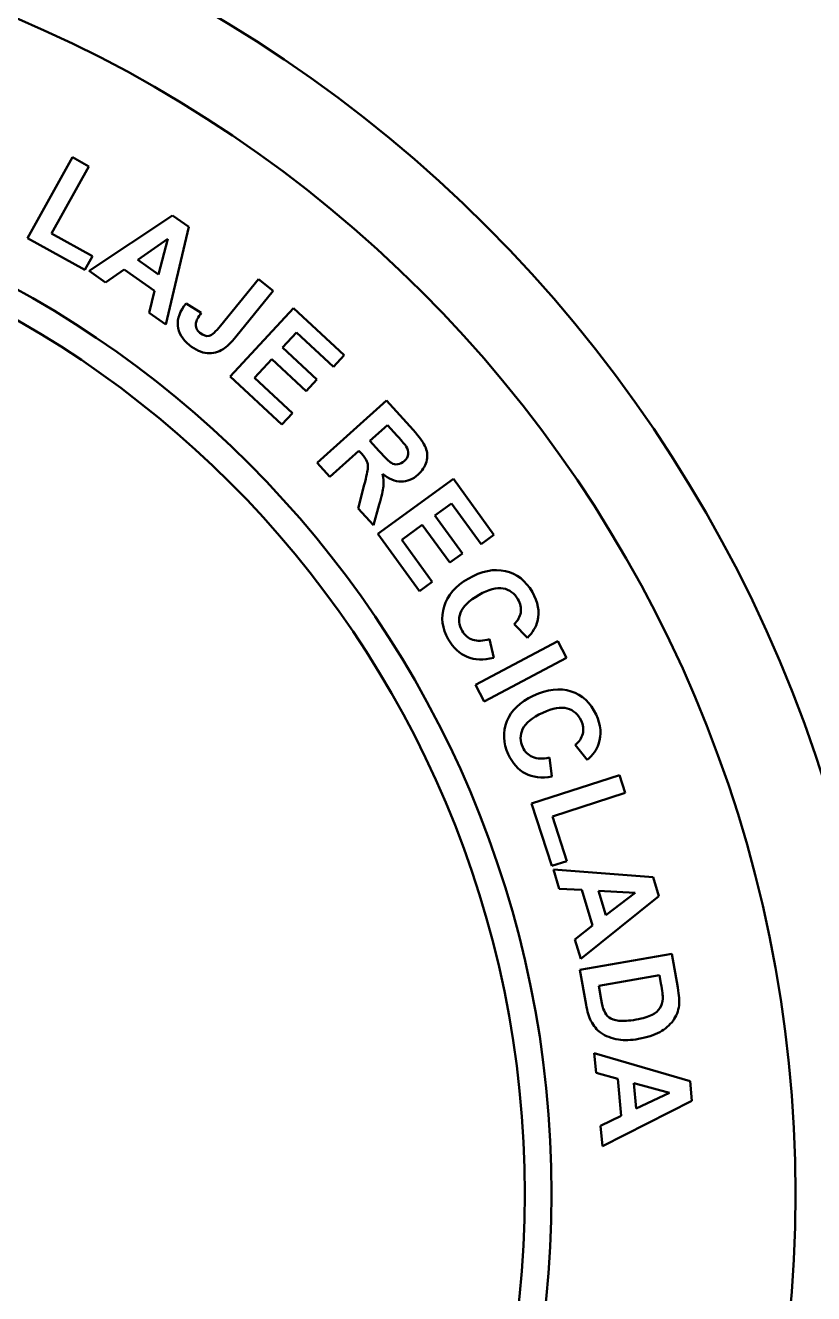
# Model space of a CAD drawing. Extents: x 0 to 900, y 0 to 581.
# Drawn here: x 727.4 to 790.2, y 378.8 to 479.8 of the extents above; entities that cross this region are included whole.
import ezdxf

# ---------------------------------------------------------------- set-up
doc = ezdxf.new("R2010")
doc.units = 0
doc.header["$LTSCALE"] = 2
doc.layers.add('AM_0', color=7, linetype='CONTINUOUS', lineweight=50)

msp = doc.modelspace()

# ---------------------------------------------------------------- linework, layer by layer
at = {"layer": 'AM_0'}
for radius in [109, 101.675]:
    msp.add_circle((687.029, 386.739), radius, dxfattribs=at)
msp.add_ellipse((687.029, 386.739), major_axis=(80.119, 0), ratio=0.9999929, start_param=4.712389, end_param=10.9955743, dxfattribs=at)
msp.add_open_spline([(687.029, 468.99), (732.448, 468.99), (769.28, 432.157), (769.28, 386.739), (769.28, 386.739), (769.28, 341.321), (732.448, 304.489), (687.029, 304.489), (687.029, 304.489), (641.611, 304.489), (604.778, 341.321), (604.778, 386.739), (604.778, 386.739), (604.778, 432.157), (641.611, 468.99), (687.029, 468.99)], degree=3, knots=[0, 0, 0, 0, 0.25, 0.25, 0.25, 0.25, 0.5, 0.5, 0.5, 0.5, 0.75, 0.75, 0.75, 0.75, 1, 1, 1, 1], dxfattribs=at)
for points in [[(727.541, 462.884), (727.541, 462.884), (731.11, 469.322), (731.11, 469.322)], [(731.11, 469.322), (731.11, 469.322), (732.421, 468.596), (732.421, 468.596)], [(732.421, 468.596), (732.421, 468.596), (729.459, 463.252), (729.459, 463.252)], [(732.454, 460.262), (732.454, 460.262), (739.079, 464.684), (739.079, 464.684)], [(739.079, 464.684), (739.079, 464.684), (740.377, 463.775), (740.377, 463.775)], [(732.11, 460.351), (732.11, 460.351), (727.541, 462.884), (727.541, 462.884)], [(729.459, 463.252), (729.459, 463.252), (732.717, 461.445), (732.717, 461.445)], [(738.72, 462.821), (738.72, 462.821), (736.319, 461.14), (736.319, 461.14)], [(737.978, 459.978), (737.978, 459.978), (738.72, 462.821), (738.72, 462.821)], [(740.377, 463.775), (740.377, 463.775), (738.555, 455.99), (738.555, 455.99)], [(732.717, 461.445), (732.717, 461.445), (732.11, 460.351), (732.11, 460.351)], [(736.319, 461.14), (736.319, 461.14), (737.978, 459.978), (737.978, 459.978)], [(733.756, 459.35), (733.756, 459.35), (732.454, 460.262), (732.454, 460.262)], [(735.225, 460.381), (735.225, 460.381), (733.756, 459.35), (733.756, 459.35)], [(737.655, 458.679), (737.655, 458.679), (735.225, 460.381), (735.225, 460.381)], [(742.915, 455.894), (742.915, 455.894), (745.931, 459.619), (745.931, 459.619)], [(745.931, 459.619), (745.931, 459.619), (747.093, 458.679), (747.093, 458.679)], [(737.218, 456.926), (737.218, 456.926), (737.655, 458.679), (737.655, 458.679)], [(747.093, 458.679), (747.093, 458.679), (744.136, 455.028), (744.136, 455.028)], [(738.555, 455.99), (738.555, 455.99), (737.218, 456.926), (737.218, 456.926)], [(739.503, 455.904), (739.454, 456.47), (739.677, 457.064), (740.175, 457.681)], [(740.175, 457.681), (740.175, 457.681), (741.374, 456.919), (741.374, 456.919)], [(741.374, 456.919), (741.12, 456.578), (740.979, 456.305), (740.952, 456.101)], [(743.668, 451.867), (743.668, 451.867), (748.73, 457.295), (748.73, 457.295)], [(748.73, 457.295), (748.73, 457.295), (752.754, 453.543), (752.754, 453.543)], [(740.43, 454.361), (739.861, 454.823), (739.552, 455.336), (739.503, 455.904)], [(740.952, 456.101), (740.91, 455.792), (741.019, 455.533), (741.275, 455.325)], [(742.006, 455.102), (742.233, 455.163), (742.536, 455.427), (742.915, 455.894)], [(741.275, 455.325), (741.535, 455.115), (741.778, 455.04), (742.006, 455.102)], [(744.136, 455.028), (743.75, 454.551), (743.409, 454.218), (743.118, 454.028)], [(748.969, 455.355), (748.969, 455.355), (747.847, 454.152), (747.847, 454.152)], [(751.897, 452.624), (751.897, 452.624), (748.969, 455.355), (748.969, 455.355)], [(741.85, 453.717), (741.388, 453.753), (740.915, 453.969), (740.43, 454.361)], [(743.118, 454.028), (742.734, 453.784), (742.311, 453.679), (741.85, 453.717)], [(747.847, 454.152), (747.847, 454.152), (750.572, 451.611), (750.572, 451.611)], [(746.995, 453.238), (746.995, 453.238), (745.617, 451.761), (745.617, 451.761)], [(749.719, 450.697), (749.719, 450.697), (746.995, 453.238), (746.995, 453.238)], [(752.754, 453.543), (752.754, 453.543), (751.897, 452.624), (751.897, 452.624)], [(747.796, 448.018), (747.796, 448.018), (743.668, 451.867), (743.668, 451.867)], [(745.617, 451.761), (745.617, 451.761), (748.649, 448.933), (748.649, 448.933)], [(750.572, 451.611), (750.572, 451.611), (749.719, 450.697), (749.719, 450.697)], [(750.62, 444.976), (750.62, 444.976), (756.136, 449.942), (756.136, 449.942)], [(756.136, 449.942), (756.136, 449.942), (758.247, 447.597), (758.247, 447.597)], [(748.649, 448.933), (748.649, 448.933), (747.796, 448.018), (747.796, 448.018)], [(756.206, 447.987), (756.206, 447.987), (754.807, 446.728), (754.807, 446.728)], [(756.987, 447.118), (756.987, 447.118), (756.206, 447.987), (756.206, 447.987)], [(754.807, 446.728), (754.807, 446.728), (755.549, 445.904), (755.549, 445.904)], [(757.702, 446.289), (757.632, 446.39), (757.394, 446.666), (756.987, 447.118)], [(758.247, 447.597), (758.778, 447.007), (759.113, 446.535), (759.254, 446.179)], [(753.926, 445.934), (753.926, 445.934), (751.624, 443.861), (751.624, 443.861)], [(754.129, 445.709), (754.129, 445.709), (753.926, 445.934), (753.926, 445.934)], [(754.572, 445.093), (754.507, 445.248), (754.36, 445.453), (754.129, 445.709)], [(755.549, 445.904), (756.03, 445.37), (756.352, 445.056), (756.517, 444.963)], [(757.547, 445.12), (757.733, 445.288), (757.837, 445.472), (757.862, 445.674)], [(757.862, 445.674), (757.888, 445.876), (757.834, 446.081), (757.702, 446.289)], [(759.254, 446.179), (759.396, 445.822), (759.413, 445.45), (759.305, 445.061)], [(751.624, 443.861), (751.624, 443.861), (750.62, 444.976), (750.62, 444.976)], [(754.644, 444.551), (754.661, 444.757), (754.636, 444.937), (754.572, 445.093)], [(756.517, 444.963), (756.681, 444.871), (756.853, 444.838), (757.032, 444.861)], [(757.032, 444.861), (757.209, 444.886), (757.382, 444.971), (757.547, 445.12)], [(759.305, 445.061), (759.195, 444.672), (758.978, 444.332), (758.652, 444.038)], [(754.362, 443.234), (754.533, 443.907), (754.627, 444.345), (754.644, 444.551)], [(755.452, 439.33), (755.452, 439.33), (761.456, 443.692), (761.456, 443.692)], [(755.806, 444.113), (755.882, 443.744), (755.907, 443.406), (755.88, 443.098)], [(757.297, 443.479), (756.81, 443.48), (756.311, 443.691), (755.806, 444.113)], [(758.652, 444.038), (758.238, 443.666), (757.785, 443.479), (757.297, 443.479)], [(761.456, 443.692), (761.456, 443.692), (764.69, 439.241), (764.69, 439.241)], [(753.887, 441.348), (753.887, 441.348), (754.362, 443.234), (754.362, 443.234)], [(755.88, 443.098), (755.853, 442.79), (755.744, 442.311), (755.555, 441.659)], [(755.555, 441.659), (755.555, 441.659), (755.086, 440.016), (755.086, 440.016)], [(761.321, 441.742), (761.321, 441.742), (759.99, 440.775), (759.99, 440.775)], [(763.674, 438.503), (763.674, 438.503), (761.321, 441.742), (761.321, 441.742)], [(755.086, 440.016), (755.086, 440.016), (753.887, 441.348), (753.887, 441.348)], [(759.99, 440.775), (759.99, 440.775), (762.18, 437.761), (762.18, 437.761)], [(758.979, 440.04), (758.979, 440.04), (757.345, 438.853), (757.345, 438.853)], [(761.169, 437.026), (761.169, 437.026), (758.979, 440.04), (758.979, 440.04)], [(758.769, 434.764), (758.769, 434.764), (755.452, 439.33), (755.452, 439.33)], [(757.345, 438.853), (757.345, 438.853), (759.781, 435.499), (759.781, 435.499)], [(764.69, 439.241), (764.69, 439.241), (763.674, 438.503), (763.674, 438.503)], [(762.18, 437.761), (762.18, 437.761), (761.169, 437.026), (761.169, 437.026)], [(762.63, 435.739), (763.7, 436.357), (764.69, 436.56), (765.602, 436.35)], [(760.714, 433.534), (760.981, 434.42), (761.62, 435.156), (762.63, 435.739)], [(765.602, 436.35), (766.512, 436.139), (767.227, 435.584), (767.747, 434.683)], [(759.781, 435.499), (759.781, 435.499), (758.769, 434.764), (758.769, 434.764)], [(765.417, 434.972), (764.905, 435.071), (764.266, 434.9), (763.499, 434.457)], [(766.6, 434.108), (766.325, 434.584), (765.931, 434.873), (765.417, 434.972)], [(767.747, 434.683), (768.2, 433.897), (768.337, 433.124), (768.155, 432.365)], [(761.055, 430.925), (760.563, 431.778), (760.449, 432.648), (760.714, 433.534)], [(763.499, 434.457), (762.687, 433.988), (762.191, 433.509), (762.016, 433.017)], [(766.818, 433.063), (766.872, 433.416), (766.799, 433.764), (766.6, 434.108)], [(762.016, 433.017), (761.839, 432.525), (761.887, 432.046), (762.156, 431.579)], [(766.303, 432.131), (766.593, 432.399), (766.765, 432.709), (766.818, 433.063)], [(762.156, 431.579), (762.356, 431.233), (762.636, 431), (763, 430.878)], [(767.352, 431.023), (767.352, 431.023), (766.303, 432.131), (766.303, 432.131)], [(768.155, 432.365), (768.051, 431.913), (767.782, 431.467), (767.352, 431.023)], [(762.551, 429.512), (761.953, 429.764), (761.453, 430.235), (761.055, 430.925)], [(763, 430.878), (763.361, 430.756), (763.81, 430.778), (764.343, 430.94)], [(763.212, 427.288), (763.212, 427.288), (769.765, 430.772), (769.765, 430.772)], [(764.343, 430.94), (764.343, 430.94), (764.671, 429.453), (764.671, 429.453)], [(769.765, 430.772), (769.765, 430.772), (770.468, 429.45), (770.468, 429.45)], [(764.671, 429.453), (763.857, 429.241), (763.152, 429.26), (762.551, 429.512)], [(770.468, 429.45), (770.468, 429.45), (763.915, 425.965), (763.915, 425.965)], [(763.915, 425.965), (763.915, 425.965), (763.212, 427.288), (763.212, 427.288)], [(765.718, 424.387), (766.061, 425.247), (766.762, 425.924), (767.819, 426.417)], [(767.819, 426.417), (768.938, 426.939), (769.943, 427.055), (770.833, 426.766)], [(770.833, 426.766), (771.721, 426.477), (772.385, 425.862), (772.824, 424.919)], [(770.529, 425.41), (770.027, 425.553), (769.375, 425.438), (768.573, 425.064)], [(771.632, 424.447), (771.4, 424.945), (771.032, 425.267), (770.529, 425.41)], [(768.573, 425.064), (767.723, 424.668), (767.188, 424.233), (766.971, 423.758)], [(771.759, 423.386), (771.843, 423.733), (771.8, 424.086), (771.632, 424.447)], [(772.824, 424.919), (773.208, 424.097), (773.277, 423.315), (773.029, 422.574)], [(765.831, 421.759), (765.414, 422.651), (765.377, 423.528), (765.718, 424.387)], [(766.971, 423.758), (766.751, 423.284), (766.757, 422.802), (766.985, 422.314)], [(771.164, 422.503), (771.477, 422.744), (771.675, 423.038), (771.759, 423.386)], [(772.112, 421.307), (772.112, 421.307), (771.164, 422.503), (771.164, 422.503)], [(773.029, 422.574), (772.886, 422.133), (772.579, 421.712), (772.112, 421.307)], [(767.198, 420.221), (766.624, 420.523), (766.167, 421.036), (765.831, 421.759)], [(766.985, 422.314), (767.153, 421.952), (767.412, 421.695), (767.764, 421.543)], [(767.764, 421.543), (768.114, 421.389), (768.562, 421.372), (769.107, 421.487)], [(769.107, 421.487), (769.107, 421.487), (769.304, 419.977), (769.304, 419.977)], [(769.304, 419.977), (768.475, 419.836), (767.774, 419.917), (767.198, 420.221)], [(767.687, 417.826), (767.687, 417.826), (774.688, 420.101), (774.688, 420.101)], [(774.688, 420.101), (774.688, 420.101), (775.151, 418.676), (775.151, 418.676)], [(775.151, 418.676), (775.151, 418.676), (769.34, 416.788), (769.34, 416.788)], [(769.301, 412.858), (769.301, 412.858), (767.687, 417.826), (767.687, 417.826)], [(769.34, 416.788), (769.34, 416.788), (770.491, 413.245), (770.491, 413.245)], [(770.491, 413.245), (770.491, 413.245), (769.301, 412.858), (769.301, 412.858)], [(769.42, 412.569), (769.42, 412.569), (777.363, 411.974), (777.363, 411.974)], [(769.885, 411.048), (769.885, 411.048), (769.42, 412.569), (769.42, 412.569)], [(777.363, 411.974), (777.363, 411.974), (777.826, 410.459), (777.826, 410.459)], [(771.677, 410.956), (771.677, 410.956), (769.885, 411.048), (769.885, 411.048)], [(777.826, 410.459), (777.826, 410.459), (771.598, 405.446), (771.598, 405.446)], [(772.544, 408.119), (772.544, 408.119), (771.677, 410.956), (771.677, 410.956)], [(773.006, 410.88), (773.006, 410.88), (773.598, 408.944), (773.598, 408.944)], [(775.933, 410.727), (775.933, 410.727), (773.006, 410.88), (773.006, 410.88)], [(773.598, 408.944), (773.598, 408.944), (775.933, 410.727), (775.933, 410.727)], [(771.121, 407.006), (771.121, 407.006), (772.544, 408.119), (772.544, 408.119)], [(771.598, 405.446), (771.598, 405.446), (771.121, 407.006), (771.121, 407.006)], [(771.543, 404.572), (771.543, 404.572), (778.852, 405.861), (778.852, 405.861)], [(778.852, 405.861), (778.852, 405.861), (779.327, 403.164), (779.327, 403.164)], [(772.032, 401.797), (772.032, 401.797), (771.543, 404.572), (771.543, 404.572)], [(777.875, 404.168), (777.875, 404.168), (773.035, 403.314), (773.035, 403.314)], [(773.035, 403.314), (773.035, 403.314), (773.229, 402.213), (773.229, 402.213)], [(777.992, 403.506), (777.992, 403.506), (777.875, 404.168), (777.875, 404.168)], [(778.136, 402.282), (778.147, 402.496), (778.098, 402.903), (777.992, 403.506)], [(773.229, 402.213), (773.302, 401.801), (773.376, 401.508), (773.456, 401.332)], [(777.912, 401.537), (778.051, 401.747), (778.124, 401.996), (778.136, 402.282)], [(779.327, 403.164), (779.435, 402.556), (779.47, 402.085), (779.433, 401.749)], [(772.417, 400.517), (772.256, 400.824), (772.128, 401.251), (772.032, 401.797)], [(773.456, 401.332), (773.558, 401.104), (773.694, 400.923), (773.864, 400.79)], [(777.278, 400.994), (777.563, 401.147), (777.775, 401.329), (777.912, 401.537)], [(779.433, 401.749), (779.383, 401.298), (779.223, 400.891), (778.953, 400.529)], [(773.184, 399.584), (772.889, 399.795), (772.634, 400.106), (772.417, 400.517)], [(773.864, 400.79), (774.035, 400.657), (774.294, 400.571), (774.639, 400.528)], [(774.639, 400.528), (774.983, 400.487), (775.439, 400.515), (776.005, 400.615)], [(776.005, 400.615), (776.569, 400.714), (776.993, 400.841), (777.278, 400.994)], [(778.953, 400.529), (778.686, 400.166), (778.332, 399.863), (777.894, 399.621)], [(774.612, 399.028), (774.049, 399.117), (773.572, 399.301), (773.184, 399.584)], [(777.894, 399.621), (777.454, 399.38), (776.893, 399.199), (776.207, 399.078)], [(776.207, 399.078), (775.606, 398.972), (775.074, 398.956), (774.612, 399.028)], [(772.679, 397.949), (772.679, 397.949), (780.325, 395.716), (780.325, 395.716)], [(772.818, 396.366), (772.818, 396.366), (772.679, 397.949), (772.679, 397.949)], [(774.551, 395.903), (774.551, 395.903), (772.818, 396.366), (772.818, 396.366)], [(774.81, 392.948), (774.81, 392.948), (774.551, 395.903), (774.551, 395.903)], [(775.836, 395.552), (775.836, 395.552), (776.013, 393.535), (776.013, 393.535)], [(778.667, 394.794), (778.667, 394.794), (775.836, 395.552), (775.836, 395.552)], [(780.325, 395.716), (780.325, 395.716), (780.463, 394.138), (780.463, 394.138)], [(780.463, 394.138), (780.463, 394.138), (773.328, 390.53), (773.328, 390.53)], [(776.013, 393.535), (776.013, 393.535), (778.667, 394.794), (778.667, 394.794)], [(773.186, 392.155), (773.186, 392.155), (774.81, 392.948), (774.81, 392.948)], [(773.328, 390.53), (773.328, 390.53), (773.186, 392.155), (773.186, 392.155)]]:
    msp.add_open_spline(points, degree=3, dxfattribs=at)

doc.saveas('drawing.dxf')
